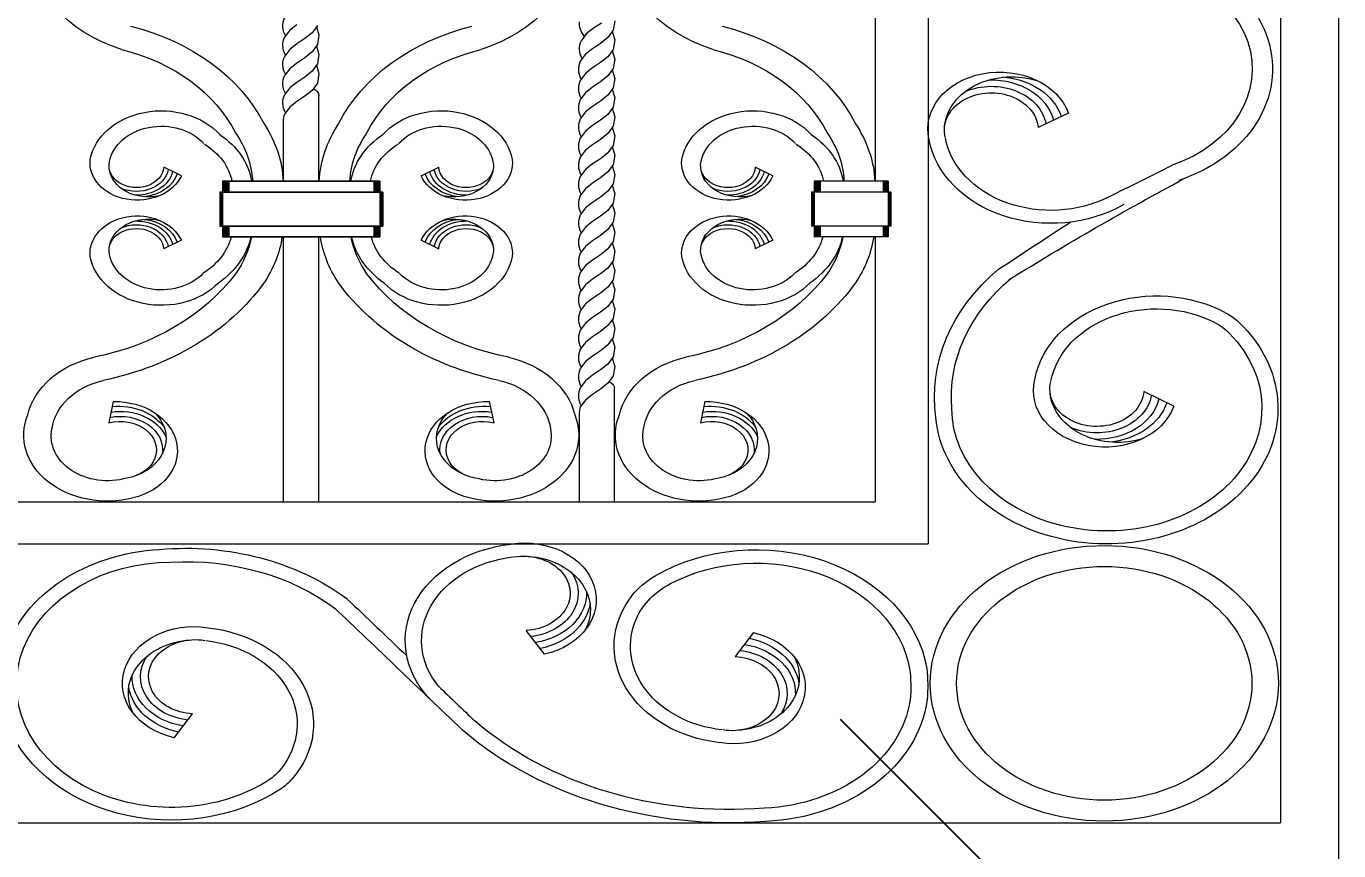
# Model space of a CAD drawing. Header units: inches. Extents: x 16.3 to 32.1, y 12.3 to 22.2.
# Drawn here: x 19.422 to 20.201, y 17.066 to 17.555 of the extents above; entities that cross this region are included whole.
import ezdxf

# ---------------------------------------------------------------- set-up
doc = ezdxf.new("R2010")
doc.units = ezdxf.units.IN
doc.header["$MEASUREMENT"] = 0
doc.styles.get("Standard").update_dxf_attribs({"font": 'arial.ttf'})
doc.dimstyles.get("Standard").update_dxf_attribs({"dimtxt": 0.1, "dimasz": 0.18, "dimexe": 0.18, "dimexo": 0.0625, "dimgap": 0.09, "dimtad": 0, "dimtoh": 1, "dimdec": 4, "dimzin": 0, "dimdsep": 46, "dimtxsty": 'Standard', "dimblk": 'OBLIQUE', "dimcen": 0.09, "dimadec": 0, "dimazin": 0, "dimtfac": 1, "dimtdec": 4, "dimtofl": 0, "dimtmove": 0, "dimatfit": 3, "dimldrblk": 'OBLIQUE', "dimfxl": 1, "dimtolj": 1, "dimtzin": 0, "dimarcsym": 0})

# ---------------------------------------------------------------- blocks, each defined once
blk = doc.blocks.new('_Oblique')
at = {"color": 0, "linetype": 'ByBlock', "lineweight": -2}
blk.add_line((-0.5, -0.5), (0.5, 0.5), dxfattribs=at)
blk = doc.blocks.new('*D2')
at = {"color": 0, "lineweight": -2, "transparency": 16777216}
for p, q in [((20.1381, 18.66304), (17.517, 18.66304)), ((17.697, 18.66304), (17.697, 17.95961)), ((17.697, 16.65912), (17.697, 17.36255)), ((20.1381, 16.65912), (17.517, 16.65912))]:
    blk.add_line(p, q, dxfattribs=at)
at = {"layer": 'Defpoints', "color": 0, "lineweight": 9, "transparency": 16777216}
for p in [(17.697, 18.66304), (20.2006, 18.66304), (20.2006, 16.65912)]:
    blk.add_point(p, dxfattribs=at)
at = {"color": 0, "lineweight": -2, "transparency": 16777216, "xscale": 0.18, "yscale": 0.18, "zscale": 0.18}
for p, rotation in [((17.697, 18.66304), 90), ((17.697, 16.65912), 270)]:
    blk.add_blockref('_Oblique', p, dxfattribs=dict(at, rotation=rotation))
at = {"color": 0, "lineweight": 9, "transparency": 16777216, "insert": (17.697, 17.66108), "char_height": 0.1, "attachment_point": 5, "rotation": 90}
blk.add_mtext('\\A1;2.0039', dxfattribs=at)
blk = doc.blocks.new('*D4')
at = {"color": 0, "lineweight": -2, "transparency": 16777216}
for p, q in [((20.10356, 17.05388), (19.815, 17.05388)), ((19.995, 17.05388), (19.995, 16.69081)), ((20.10356, 16.69081), (19.815, 16.69081)), ((19.995, 16.69081), (19.995, 16.51081)), ((19.995, 16.51081), (19.815, 16.51081))]:
    blk.add_line(p, q, dxfattribs=at)
at = {"layer": 'Defpoints', "color": 0, "lineweight": 9, "transparency": 16777216}
for p in [(20.16606, 17.05388), (19.995, 16.69081), (20.16606, 16.69081)]:
    blk.add_point(p, dxfattribs=at)
at = {"color": 0, "lineweight": -2, "transparency": 16777216, "xscale": 0.18, "yscale": 0.18, "zscale": 0.18}
for p, rotation in [((19.995, 17.05388), 90), ((19.995, 16.69081), 270)]:
    blk.add_blockref('_Oblique', p, dxfattribs=dict(at, rotation=rotation))
at = {"color": 0, "lineweight": 9, "transparency": 16777216, "insert": (19.52708, 16.51081), "char_height": 0.1, "attachment_point": 5}
blk.add_mtext('\\A1;0.3631', dxfattribs=at)

msp = doc.modelspace()

# ---------------------------------------------------------------- linework, layer by layer
at = {"lineweight": 9}
for p, q in [((20.2006, 16.65912), (20.2006, 18.66304)), ((20.2006, 16.65912), (20.2006, 18.66304)), ((19.92555, 17.6204), (19.92555, 17.46318)), ((19.95692, 17.6204), (19.95692, 17.24803)), ((20.16606, 17.6204), (20.16606, 17.08253)), ((19.58239, 17.55596), (19.57813, 17.55268)), ((19.59455, 17.55555), (19.59148, 17.55123)), ((19.59403, 17.55483), (19.59546, 17.54979)), ((19.75841, 17.55384), (19.75415, 17.55055)), ((19.76315, 17.55699), (19.75841, 17.55384)), ((19.77097, 17.55833), (19.77005, 17.5527)), ((19.57813, 17.55268), (19.57522, 17.54878)), ((19.57522, 17.54878), (19.57522, 17.54876)), ((19.58713, 17.54772), (19.58239, 17.54457)), ((19.59148, 17.55123), (19.58713, 17.54772)), ((19.59546, 17.54979), (19.59455, 17.54416)), ((19.75124, 17.54665), (19.75123, 17.54663)), ((19.75415, 17.55055), (19.75124, 17.54665)), ((19.76698, 17.54837), (19.76264, 17.54487)), ((19.77005, 17.5527), (19.76698, 17.54837)), ((19.76954, 17.55198), (19.77097, 17.54694)), ((19.77097, 17.54694), (19.77005, 17.54131)), ((19.57813, 17.54128), (19.57522, 17.53738)), ((19.58239, 17.54457), (19.57813, 17.54128)), ((19.59148, 17.53983), (19.58713, 17.53633)), ((19.59455, 17.54416), (19.59148, 17.53983)), ((19.59403, 17.54343), (19.59546, 17.53839)), ((19.59546, 17.53839), (19.59455, 17.53276)), ((19.75363, 17.53843), (19.75072, 17.53453)), ((19.7579, 17.54172), (19.75363, 17.53843)), ((19.76264, 17.54487), (19.7579, 17.54172)), ((19.77005, 17.54131), (19.76698, 17.53698)), ((19.76954, 17.54058), (19.77097, 17.53554)), ((19.57522, 17.53738), (19.57522, 17.53737)), ((19.58239, 17.53317), (19.57813, 17.52989)), ((19.58713, 17.53633), (19.58239, 17.53317)), ((19.59455, 17.53276), (19.59148, 17.52844)), ((19.59403, 17.53204), (19.59546, 17.527)), ((19.75072, 17.53453), (19.75072, 17.53451)), ((19.7579, 17.53032), (19.75363, 17.52704)), ((19.76264, 17.53348), (19.7579, 17.53032)), ((19.76698, 17.53698), (19.76264, 17.53348)), ((19.77097, 17.53554), (19.77005, 17.52991)), ((19.57813, 17.52989), (19.57522, 17.52599)), ((19.57522, 17.52599), (19.57522, 17.52597)), ((19.58713, 17.52493), (19.58239, 17.52178)), ((19.59148, 17.52844), (19.58713, 17.52493)), ((19.59546, 17.527), (19.59455, 17.52137)), ((19.75363, 17.52704), (19.75072, 17.52314)), ((19.75072, 17.52314), (19.75072, 17.52312)), ((19.76698, 17.52558), (19.76264, 17.52208)), ((19.77005, 17.52991), (19.76698, 17.52558)), ((19.76954, 17.52919), (19.77097, 17.52415)), ((19.77097, 17.52415), (19.77005, 17.51852)), ((19.57813, 17.51849), (19.57522, 17.51459)), ((19.58239, 17.52178), (19.57813, 17.51849)), ((19.59148, 17.51704), (19.58713, 17.51354)), ((19.59455, 17.52137), (19.59148, 17.51704)), ((19.75363, 17.51564), (19.75072, 17.51174)), ((19.7579, 17.51893), (19.75363, 17.51564)), ((19.76264, 17.52208), (19.7579, 17.51893)), ((19.77005, 17.51852), (19.76698, 17.51419)), ((19.76954, 17.51779), (19.77097, 17.51275)), ((19.57522, 17.51459), (19.57522, 17.51458)), ((19.57813, 17.5071), (19.57522, 17.5032)), ((19.58239, 17.51039), (19.57813, 17.5071)), ((19.58713, 17.51354), (19.58239, 17.51039)), ((19.59545, 17.46318), (19.59545, 17.51387)), ((19.75072, 17.51174), (19.75072, 17.51172)), ((19.7579, 17.50753), (19.75363, 17.50425)), ((19.76264, 17.51069), (19.7579, 17.50753)), ((19.76698, 17.51419), (19.76264, 17.51069)), ((19.77005, 17.50712), (19.76698, 17.5028)), ((19.77097, 17.51275), (19.77005, 17.50712)), ((19.57522, 17.5032), (19.57522, 17.50318)), ((19.75363, 17.50425), (19.75072, 17.50035)), ((19.75072, 17.50035), (19.75072, 17.50033)), ((19.76264, 17.49929), (19.7579, 17.49614)), ((19.76698, 17.5028), (19.76264, 17.49929)), ((19.76954, 17.5064), (19.77097, 17.50136)), ((19.77097, 17.50136), (19.77005, 17.49573)), ((20.04015, 17.5036), (20.02226, 17.4949)), ((19.57454, 17.46318), (19.57454, 17.49851)), ((19.75363, 17.49285), (19.75072, 17.48895)), ((19.7579, 17.49614), (19.75363, 17.49285)), ((19.76698, 17.4914), (19.76264, 17.4879)), ((19.77005, 17.49573), (19.76698, 17.4914)), ((19.76954, 17.495), (19.77097, 17.48996)), ((19.75072, 17.48895), (19.75072, 17.48894)), ((19.7579, 17.48474), (19.75363, 17.48146)), ((19.76264, 17.4879), (19.7579, 17.48474)), ((19.77005, 17.48433), (19.76698, 17.48001)), ((19.76954, 17.48361), (19.77097, 17.47857)), ((19.77097, 17.48996), (19.77005, 17.48433)), ((19.75363, 17.48146), (19.75072, 17.47756)), ((19.75072, 17.47756), (19.75072, 17.47754)), ((19.76264, 17.4765), (19.7579, 17.47335)), ((19.76698, 17.48001), (19.76264, 17.4765)), ((19.77097, 17.47857), (19.77005, 17.47294)), ((19.51385, 17.46632), (19.50342, 17.47139)), ((19.65614, 17.46632), (19.66658, 17.47139)), ((19.75363, 17.47006), (19.75072, 17.46616)), ((19.7579, 17.47335), (19.75363, 17.47006)), ((19.76698, 17.46861), (19.76264, 17.46511)), ((19.77005, 17.47294), (19.76698, 17.46861)), ((19.76954, 17.47221), (19.77097, 17.46717)), ((19.86486, 17.46632), (19.85442, 17.47139)), ((19.5383, 17.46318), (19.5383, 17.45673)), ((19.5383, 17.46318), (19.5383, 17.43008)), ((19.5383, 17.46318), (19.5383, 17.45673)), ((19.5383, 17.46318), (19.5383, 17.43008)), ((19.5383, 17.46318), (19.63169, 17.46318)), ((19.63169, 17.46318), (19.5383, 17.46318)), ((19.53912, 17.46318), (19.53912, 17.45673)), ((19.53912, 17.46318), (19.53912, 17.45673)), ((19.53977, 17.46318), (19.53977, 17.45673)), ((19.53977, 17.46318), (19.53977, 17.45673)), ((19.54026, 17.46318), (19.54026, 17.45673)), ((19.54026, 17.46318), (19.54026, 17.45673)), ((19.54066, 17.46318), (19.54066, 17.45673)), ((19.54066, 17.46318), (19.54066, 17.45673)), ((19.54099, 17.46318), (19.54099, 17.45673)), ((19.54099, 17.46318), (19.54099, 17.45673)), ((19.54123, 17.46318), (19.54123, 17.45673)), ((19.54123, 17.46318), (19.54123, 17.45673)), ((19.5414, 17.46318), (19.5414, 17.45673)), ((19.5414, 17.46318), (19.5414, 17.45673)), ((19.54195, 17.46318), (19.54195, 17.45673)), ((19.54195, 17.46318), (19.54195, 17.45673)), ((19.62805, 17.46318), (19.62805, 17.45673)), ((19.62805, 17.46318), (19.62805, 17.45673)), ((19.6286, 17.46318), (19.6286, 17.45673)), ((19.6286, 17.46318), (19.6286, 17.45673)), ((19.62876, 17.46318), (19.62876, 17.45673)), ((19.62876, 17.46318), (19.62876, 17.45673)), ((19.62901, 17.46318), (19.62901, 17.45673)), ((19.62901, 17.46318), (19.62901, 17.45673)), ((19.62933, 17.46318), (19.62933, 17.45673)), ((19.62933, 17.46318), (19.62933, 17.45673)), ((19.62974, 17.46318), (19.62974, 17.45673)), ((19.62974, 17.46318), (19.62974, 17.45673)), ((19.63023, 17.46318), (19.63023, 17.45673)), ((19.63023, 17.46318), (19.63023, 17.45673)), ((19.63088, 17.46318), (19.63088, 17.45673)), ((19.63088, 17.46318), (19.63088, 17.45673)), ((19.63169, 17.46318), (19.63169, 17.43008)), ((19.63169, 17.46318), (19.63169, 17.45673)), ((19.63169, 17.46318), (19.63169, 17.45673)), ((19.63169, 17.46318), (19.63169, 17.43008)), ((19.75072, 17.46616), (19.75072, 17.46615)), ((19.7579, 17.46195), (19.75363, 17.45867)), ((19.76264, 17.46511), (19.7579, 17.46195)), ((19.77005, 17.46154), (19.76698, 17.45722)), ((19.76954, 17.46082), (19.77097, 17.45578)), ((19.77097, 17.46717), (19.77005, 17.46154)), ((19.88931, 17.46318), (19.88931, 17.45673)), ((19.88931, 17.46318), (19.88931, 17.43008)), ((19.93328, 17.46318), (19.88931, 17.46318)), ((19.89012, 17.46318), (19.89012, 17.45673)), ((19.89077, 17.46318), (19.89077, 17.45673)), ((19.89126, 17.46318), (19.89126, 17.45673)), ((19.89167, 17.46318), (19.89167, 17.45673)), ((19.89199, 17.46318), (19.89199, 17.45673)), ((19.89224, 17.46318), (19.89224, 17.45673)), ((19.8924, 17.46318), (19.8924, 17.45673)), ((19.89295, 17.46318), (19.89295, 17.45673)), ((19.93019, 17.46318), (19.93019, 17.45673)), ((19.93035, 17.46318), (19.93035, 17.45673)), ((19.93059, 17.46318), (19.93059, 17.45673)), ((19.93092, 17.46318), (19.93092, 17.45673)), ((19.93133, 17.46318), (19.93133, 17.45673)), ((19.93182, 17.46318), (19.93182, 17.45673)), ((19.93247, 17.46318), (19.93247, 17.45673)), ((19.93328, 17.46318), (19.93328, 17.43008)), ((19.53667, 17.45673), (19.53667, 17.43652)), ((19.53667, 17.45673), (19.53667, 17.43652)), ((19.53667, 17.45673), (19.63332, 17.45673)), ((19.63332, 17.45673), (19.53667, 17.45673)), ((19.53716, 17.45673), (19.53716, 17.43652)), ((19.53716, 17.45673), (19.53716, 17.43652)), ((19.53757, 17.45673), (19.53757, 17.43652)), ((19.53757, 17.45673), (19.53757, 17.43652)), ((19.53789, 17.45673), (19.53789, 17.43652)), ((19.53789, 17.45673), (19.53789, 17.43652)), ((19.53806, 17.45673), (19.53806, 17.43652)), ((19.53806, 17.45673), (19.53806, 17.43652)), ((19.63194, 17.45673), (19.63194, 17.43652)), ((19.63194, 17.45673), (19.63194, 17.43652)), ((19.6321, 17.45673), (19.6321, 17.43652)), ((19.6321, 17.45673), (19.6321, 17.43652)), ((19.63243, 17.45673), (19.63243, 17.43652)), ((19.63243, 17.45673), (19.63243, 17.43652)), ((19.63283, 17.45673), (19.63283, 17.43652)), ((19.63283, 17.45673), (19.63283, 17.43652)), ((19.63332, 17.45673), (19.63332, 17.43652)), ((19.63332, 17.45673), (19.63332, 17.43652)), ((19.75363, 17.45867), (19.75072, 17.45477)), ((19.75072, 17.45477), (19.75072, 17.45475)), ((19.76264, 17.45371), (19.7579, 17.45056)), ((19.76698, 17.45722), (19.76264, 17.45371)), ((19.77097, 17.45578), (19.77005, 17.45015)), ((19.88768, 17.45673), (19.88768, 17.43652)), ((19.93491, 17.45673), (19.88768, 17.45673)), ((19.88817, 17.45673), (19.88817, 17.43652)), ((19.88857, 17.45673), (19.88857, 17.43652)), ((19.8889, 17.45673), (19.8889, 17.43652)), ((19.88906, 17.45673), (19.88906, 17.43652)), ((19.93353, 17.45673), (19.93353, 17.43652)), ((19.93369, 17.45673), (19.93369, 17.43652)), ((19.93401, 17.45673), (19.93401, 17.43652)), ((19.93442, 17.45673), (19.93442, 17.43652)), ((19.93491, 17.45673), (19.93491, 17.43652)), ((19.75363, 17.44727), (19.75072, 17.44337)), ((19.7579, 17.45056), (19.75363, 17.44727)), ((19.76698, 17.44582), (19.76264, 17.44232)), ((19.77005, 17.45015), (19.76698, 17.44582)), ((19.76954, 17.44942), (19.77097, 17.44438)), ((19.75072, 17.44337), (19.75072, 17.44336)), ((19.7579, 17.43916), (19.75363, 17.43588)), ((19.76264, 17.44232), (19.7579, 17.43916)), ((19.77005, 17.43875), (19.76698, 17.43443)), ((19.76954, 17.43803), (19.77097, 17.43299)), ((19.77097, 17.44438), (19.77005, 17.43875)), ((19.53667, 17.43652), (19.63332, 17.43652)), ((19.63332, 17.43652), (19.53667, 17.43652)), ((19.5383, 17.43652), (19.5383, 17.43008)), ((19.5383, 17.43652), (19.5383, 17.43008)), ((19.5383, 17.43008), (19.63169, 17.43008)), ((19.63169, 17.43008), (19.5383, 17.43008)), ((19.53912, 17.43652), (19.53912, 17.43008)), ((19.53912, 17.43652), (19.53912, 17.43008)), ((19.53977, 17.43652), (19.53977, 17.43008)), ((19.53977, 17.43652), (19.53977, 17.43008)), ((19.54026, 17.43652), (19.54026, 17.43008)), ((19.54026, 17.43652), (19.54026, 17.43008)), ((19.54066, 17.43652), (19.54066, 17.43008)), ((19.54066, 17.43652), (19.54066, 17.43008)), ((19.54099, 17.43652), (19.54099, 17.43008)), ((19.54099, 17.43652), (19.54099, 17.43008)), ((19.54123, 17.43652), (19.54123, 17.43008)), ((19.54123, 17.43652), (19.54123, 17.43008)), ((19.5414, 17.43652), (19.5414, 17.43008)), ((19.5414, 17.43652), (19.5414, 17.43008)), ((19.54195, 17.43652), (19.54195, 17.43008)), ((19.54195, 17.43652), (19.54195, 17.43008)), ((19.57454, 17.27285), (19.57454, 17.43008)), ((19.57454, 17.27285), (19.57454, 17.43008)), ((19.59545, 17.27285), (19.59545, 17.43008)), ((19.59545, 17.27285), (19.59545, 17.43008)), ((19.62805, 17.43652), (19.62805, 17.43008)), ((19.62805, 17.43652), (19.62805, 17.43008)), ((19.6286, 17.43652), (19.6286, 17.43008)), ((19.6286, 17.43652), (19.6286, 17.43008)), ((19.62876, 17.43652), (19.62876, 17.43008)), ((19.62876, 17.43652), (19.62876, 17.43008)), ((19.62901, 17.43652), (19.62901, 17.43008)), ((19.62901, 17.43652), (19.62901, 17.43008)), ((19.62933, 17.43652), (19.62933, 17.43008)), ((19.62933, 17.43652), (19.62933, 17.43008)), ((19.62974, 17.43652), (19.62974, 17.43008)), ((19.62974, 17.43652), (19.62974, 17.43008)), ((19.63023, 17.43652), (19.63023, 17.43008)), ((19.63023, 17.43652), (19.63023, 17.43008)), ((19.63088, 17.43652), (19.63088, 17.43008)), ((19.63088, 17.43652), (19.63088, 17.43008)), ((19.63169, 17.43652), (19.63169, 17.43008)), ((19.63169, 17.43652), (19.63169, 17.43008)), ((19.75363, 17.43588), (19.75072, 17.43198)), ((19.75072, 17.43198), (19.75072, 17.43196)), ((19.76264, 17.43092), (19.7579, 17.42777)), ((19.76698, 17.43443), (19.76264, 17.43092)), ((19.77097, 17.43299), (19.77005, 17.42736)), ((19.93491, 17.43652), (19.88768, 17.43652)), ((19.88931, 17.43652), (19.88931, 17.43008)), ((19.93328, 17.43008), (19.88931, 17.43008)), ((19.89012, 17.43652), (19.89012, 17.43008)), ((19.89077, 17.43652), (19.89077, 17.43008)), ((19.89126, 17.43652), (19.89126, 17.43008)), ((19.89167, 17.43652), (19.89167, 17.43008)), ((19.89199, 17.43652), (19.89199, 17.43008)), ((19.89224, 17.43652), (19.89224, 17.43008)), ((19.8924, 17.43652), (19.8924, 17.43008)), ((19.89295, 17.43652), (19.89295, 17.43008)), ((19.92555, 17.43008), (19.92555, 17.27285)), ((19.93019, 17.43652), (19.93019, 17.43008)), ((19.93035, 17.43652), (19.93035, 17.43008)), ((19.93059, 17.43652), (19.93059, 17.43008)), ((19.93092, 17.43652), (19.93092, 17.43008)), ((19.93133, 17.43652), (19.93133, 17.43008)), ((19.93182, 17.43652), (19.93182, 17.43008)), ((19.93247, 17.43652), (19.93247, 17.43008)), ((19.51385, 17.42809), (19.50342, 17.42302)), ((19.65614, 17.42809), (19.66658, 17.42302)), ((19.75363, 17.42448), (19.75072, 17.42058)), ((19.7579, 17.42777), (19.75363, 17.42448)), ((19.76698, 17.42303), (19.76264, 17.41953)), ((19.77005, 17.42736), (19.76698, 17.42303)), ((19.76954, 17.42663), (19.77097, 17.42159)), ((19.77097, 17.42159), (19.77005, 17.41596)), ((19.86486, 17.42809), (19.85442, 17.42302)), ((19.75072, 17.42058), (19.75072, 17.42057)), ((19.7579, 17.41638), (19.75363, 17.41309)), ((19.76264, 17.41953), (19.7579, 17.41638)), ((19.77005, 17.41596), (19.76698, 17.41164)), ((19.76954, 17.41524), (19.77097, 17.4102)), ((19.75363, 17.41309), (19.75072, 17.40919)), ((19.75072, 17.40919), (19.75072, 17.40917)), ((19.76264, 17.40814), (19.7579, 17.40498)), ((19.76698, 17.41164), (19.76264, 17.40814)), ((19.77097, 17.4102), (19.77005, 17.40457)), ((19.75363, 17.40169), (19.75072, 17.39779)), ((19.7579, 17.40498), (19.75363, 17.40169)), ((19.76698, 17.40024), (19.76264, 17.39674)), ((19.77005, 17.40457), (19.76698, 17.40024)), ((19.76954, 17.40384), (19.77097, 17.3988)), ((19.77097, 17.3988), (19.77005, 17.39317)), ((19.75072, 17.39779), (19.75072, 17.39778)), ((19.75363, 17.3903), (19.75072, 17.3864)), ((19.7579, 17.39359), (19.75363, 17.3903)), ((19.76264, 17.39674), (19.7579, 17.39359)), ((19.77005, 17.39317), (19.76698, 17.38885)), ((19.76954, 17.39245), (19.77097, 17.38741)), ((19.75072, 17.3864), (19.75072, 17.38638)), ((19.76264, 17.38535), (19.7579, 17.38219)), ((19.76698, 17.38885), (19.76264, 17.38535)), ((19.77097, 17.38741), (19.77005, 17.38178)), ((19.75363, 17.3789), (19.75072, 17.375)), ((19.75072, 17.375), (19.75072, 17.37499)), ((19.7579, 17.38219), (19.75363, 17.3789)), ((19.76698, 17.37745), (19.76264, 17.37395)), ((19.77005, 17.38178), (19.76698, 17.37745)), ((19.76954, 17.38105), (19.77097, 17.37601)), ((19.77097, 17.37601), (19.77005, 17.37038)), ((19.75363, 17.36751), (19.75072, 17.36361)), ((19.7579, 17.3708), (19.75363, 17.36751)), ((19.76264, 17.37395), (19.7579, 17.3708)), ((19.77005, 17.37038), (19.76698, 17.36606)), ((19.76954, 17.36966), (19.77097, 17.36462)), ((19.75072, 17.36361), (19.75072, 17.36359)), ((19.7579, 17.3594), (19.75363, 17.35611)), ((19.76264, 17.36256), (19.7579, 17.3594)), ((19.76698, 17.36606), (19.76264, 17.36256)), ((19.77005, 17.35899), (19.76698, 17.35466)), ((19.77097, 17.36462), (19.77005, 17.35899)), ((19.75363, 17.35611), (19.75072, 17.35221)), ((19.75072, 17.35221), (19.75072, 17.3522)), ((19.76264, 17.35116), (19.7579, 17.34801)), ((19.76698, 17.35466), (19.76264, 17.35116)), ((19.76954, 17.35826), (19.77097, 17.35322)), ((19.77097, 17.35322), (19.77005, 17.34759)), ((19.75363, 17.34472), (19.75072, 17.34082)), ((19.7579, 17.34801), (19.75363, 17.34472)), ((19.77005, 17.34759), (19.76698, 17.34327)), ((19.75072, 17.34082), (19.75072, 17.3408)), ((19.7579, 17.33661), (19.75363, 17.33332)), ((19.76264, 17.33977), (19.7579, 17.33661)), ((19.76698, 17.34327), (19.76264, 17.33977)), ((19.77096, 17.27285), (19.77096, 17.3401)), ((20.10278, 17.32965), (20.08488, 17.33834)), ((19.47347, 17.33242), (19.47079, 17.31981)), ((19.69652, 17.33242), (19.6992, 17.31981)), ((19.75363, 17.33332), (19.75072, 17.32942)), ((19.75072, 17.32942), (19.75072, 17.32941)), ((19.82448, 17.33242), (19.8218, 17.31981)), ((19.75004, 17.27285), (19.75004, 17.32473)), ((18.89344, 17.27285), (19.92555, 17.27285)), ((18.86207, 17.24803), (19.95692, 17.24803)), ((19.72939, 17.18251), (19.7184, 17.19667)), ((19.85336, 17.19536), (19.84237, 17.1812)), ((19.50957, 17.13296), (19.52056, 17.14712)), ((18.75523, 17.08253), (20.16606, 17.08253))]:
    msp.add_line(p, q, dxfattribs=at)
at = {"lineweight": 9, "extrusion": (0, 0, -1)}
for centre, major_axis, start_param, end_param in [((19.51015, 17.60519), (0.08676, 0), 1.946654, 3.122047), ((19.65985, 17.60519), (-0.08676, 0), 3.161138, 4.336531), ((19.86115, 17.60519), (-0.08676, 0), -1.194939, -0.019545), ((20.07076, 17.52974), (-0.09056, 0), 1.467034, 4.316061), ((20.07073, 17.52973), (0.07853, 0), 4.598974, 7.446827), ((19.44637, 17.46024), (-0.12551, 0), 1.872886, 2.761174), ((19.59221, 17.5552), (-0.01812, 0), -0.418478, 0.356149), ((19.72363, 17.46024), (0.12551, 0), 3.522011, 4.4103), ((19.76722, 17.55686), (0.01721, 0), 2.535729, 3.203825), ((19.79737, 17.46024), (-0.12551, 0), 1.872886, 2.761174), ((19.59221, 17.5438), (-0.01812, 0), -0.418478, 0.356149), ((19.76823, 17.54167), (0.01812, 0), 2.723114, 3.497742), ((19.44637, 17.46024), (0.10733, 0), -1.268707, -0.380418), ((19.72363, 17.46024), (-0.10733, 0), 0.380418, 1.268707), ((19.79737, 17.46024), (0.10733, 0), -1.268707, -0.380418), ((19.59221, 17.53241), (-0.01812, 0), -0.418478, 0.356149), ((19.76772, 17.52955), (-0.01812, 0), -0.418478, 0.356149), ((19.99932, 17.49424), (0.04251, 0), 2.945419, 6.001244), ((19.59221, 17.52101), (-0.01812, 0), -0.418478, 0.356149), ((19.76772, 17.51816), (-0.01812, 0), -0.418478, 0.356149), ((20.00664, 17.49343), (0.04001, 0), 3.222533, 5.109299), ((19.99445, 17.49354), (-0.03757, 0), 1.537028, 2.946547), ((19.99711, 17.49341), (0.04015, 0), -1.440537, -0.258804), ((19.58898, 17.51354), (0.00649, 0), -1.056819, -0.064307), ((19.99445, 17.49354), (0.02786, 0), 2.942465, 6.221198), ((19.99445, 17.49354), (-0.03271, 0), 1.082368, 3.002244), ((19.50196, 17.47123), (0.04258, 0), 3.284716, 5.66399), ((19.59221, 17.50962), (-0.01812, 0), -0.418478, 0.356149), ((19.66803, 17.47123), (0.04258, 0), 3.760788, 6.140062), ((19.76772, 17.50676), (-0.01812, 0), -0.418478, 0.356149), ((19.85297, 17.47123), (-0.04258, 0), 0.143123, 2.522398), ((19.59889, 17.49866), (0.02436, 0), 3.133545, 3.378221), ((19.76772, 17.49537), (-0.01812, 0), -0.418478, 0.356149), ((19.50196, 17.47123), (0.03101, 0), 3.284716, 5.66399), ((19.47364, 17.46037), (-0.08255, 0), 2.639948, 3.098576), ((19.47411, 17.46027), (-0.10026, 0), 2.658604, 3.104981), ((19.69589, 17.46027), (-0.10026, 0), 0.036611, 0.482989), ((19.69635, 17.46037), (0.08255, 0), 3.184609, 3.643237), ((19.66803, 17.47123), (-0.03101, 0), 0.619195, 2.998469), ((19.85297, 17.47123), (-0.03101, 0), 0.143123, 2.522398), ((19.82465, 17.46037), (-0.08255, 0), 2.639948, 3.098576), ((19.82511, 17.46027), (0.10026, 0), -0.482989, -0.036611), ((19.5009, 17.4579), (-0.04351, 0), 2.231024, 2.98765), ((19.50107, 17.45771), (0.05489, 0), -0.865728, -0.126108), ((19.66893, 17.45771), (-0.05489, 0), 0.126108, 0.865728), ((19.6691, 17.4579), (-0.04351, 0), 0.153942, 0.910569), ((19.76772, 17.48398), (-0.01812, 0), -0.418478, 0.356149), ((19.8519, 17.4579), (0.04351, 0), -0.910569, -0.153942), ((19.85207, 17.45771), (0.05489, 0), -0.865728, -0.126108), ((20.02988, 17.49592), (-0.07301, 0), 4.080634, 6.140062), ((20.02988, 17.49592), (-0.0633, 0), 4.141052, 6.140062), ((19.48764, 17.47398), (0.02795, 0), 0.353764, 3.23469), ((19.68236, 17.47398), (0.02795, 0), -0.093098, 2.787829), ((19.76772, 17.47258), (-0.01812, 0), -0.418478, 0.356149), ((19.83864, 17.47398), (-0.02795, 0), 3.495356, 6.376283), ((19.4872, 17.47219), (-0.01625, 0), 3.20358, 6.482313), ((19.49431, 17.47225), (-0.02334, 0), 4.422247, 6.202245), ((19.4872, 17.47219), (-0.01908, 0), 3.280941, 5.200817), ((19.4872, 17.47219), (0.02191, 0), 0.195046, 1.604564), ((19.6828, 17.47219), (-0.02191, 0), 4.678621, 6.08814), ((19.6828, 17.47219), (0.01908, 0), 1.082368, 3.002244), ((19.6828, 17.47219), (0.01625, 0), -0.199128, 3.079605), ((19.67568, 17.47225), (-0.02334, 0), 3.222533, 5.002531), ((19.8382, 17.47219), (0.01625, 0), 0.061988, 3.34072), ((19.84532, 17.47225), (-0.02334, 0), 4.422247, 6.202245), ((19.8382, 17.47219), (-0.01908, 0), 3.280941, 5.200817), ((19.8382, 17.47219), (-0.02191, 0), 3.336638, 4.746157), ((82.33925, -60.42308), (-116.46342, 0), 1.006622, 1.007005), ((19.48875, 17.47226), (0.02342, 0), 0.258804, 1.440537), ((19.68125, 17.47226), (-0.02342, 0), -1.440537, -0.258804), ((19.76772, 17.46119), (-0.01812, 0), -0.418478, 0.356149), ((19.83975, 17.47226), (-0.02342, 0), 3.400397, 4.58213), ((21.08986, 16.31415), (-1.75393, 0), 0.904018, 0.977486), ((19.76772, 17.44979), (-0.01812, 0), -0.418478, 0.356149), ((19.48764, 17.42043), (0.02795, 0), 3.048495, 5.929422), ((19.49431, 17.42216), (-0.02334, 0), 0.08094, 1.860939), ((19.4872, 17.42222), (0.01908, 0), 4.223961, 6.143837), ((19.4872, 17.42222), (-0.02191, 0), 1.537028, 2.946547), ((19.48875, 17.42214), (0.02342, 0), -1.440537, -0.258804), ((19.68236, 17.42043), (-0.02795, 0), 0.353764, 3.23469), ((19.68125, 17.42214), (-0.02342, 0), 0.258804, 1.440537), ((19.6828, 17.42222), (0.02191, 0), 3.336638, 4.746157), ((19.6828, 17.42222), (-0.01908, 0), 0.139349, 2.059224), ((19.67568, 17.42216), (0.02334, 0), 4.422247, 6.202245), ((19.76772, 17.4384), (0.01812, 0), 2.723114, 3.497742), ((19.83864, 17.42043), (0.02795, 0), 3.048495, 5.929422), ((19.84532, 17.42216), (-0.02334, 0), 0.08094, 1.860939), ((19.8382, 17.42222), (-0.01908, 0), 1.082368, 3.002244), ((19.8382, 17.42222), (-0.02191, 0), 1.537028, 2.946547), ((19.83975, 17.42214), (-0.02342, 0), 1.701055, 2.882789), ((62.54726, -23.16206), (66.62819, 0), 4.019716, 4.020547), ((19.4872, 17.42222), (0.01625, 0), 2.942465, 6.221198), ((19.49695, 17.43772), (0.04748, 0), 0.204977, 0.889379), ((19.49672, 17.43797), (-0.05926, 0), 3.31084, 3.991884), ((19.47582, 17.43924), (-0.08041, 0), 3.286198, 3.650747), ((19.47466, 17.43966), (-0.09973, 0), 3.263391, 3.626348), ((19.69533, 17.43966), (0.09973, 0), 2.656837, 3.019794), ((19.69418, 17.43924), (0.08041, 0), 2.632438, 2.996987), ((19.67328, 17.43797), (-0.05926, 0), -0.850292, -0.169247), ((19.67304, 17.43772), (0.04748, 0), 2.252214, 2.936616), ((19.6828, 17.42222), (0.01625, 0), 3.20358, 6.482313), ((19.76772, 17.427), (-0.01812, 0), -0.418478, 0.356149), ((19.8382, 17.42222), (0.01625, 0), 2.942465, 6.221198), ((19.84796, 17.43772), (-0.04748, 0), 3.346569, 4.030972), ((19.84772, 17.43797), (0.05926, 0), 0.169247, 0.850292), ((19.82682, 17.43924), (0.08041, 0), 0.144605, 0.509155), ((19.82567, 17.43966), (0.09973, 0), 0.121798, 0.484756), ((19.50196, 17.42318), (0.04258, 0), 0.651749, 2.998469), ((19.50196, 17.42318), (0.03101, 0), 0.651749, 2.998469), ((19.66803, 17.42318), (0.04258, 0), 0.143123, 2.489844), ((19.66803, 17.42318), (0.03101, 0), 0.143123, 2.489844), ((19.76772, 17.41561), (-0.01812, 0), -0.418478, 0.356149), ((19.85297, 17.42318), (-0.04258, 0), 3.793341, 6.140062), ((19.85297, 17.42318), (-0.03101, 0), 3.793341, 6.140062), ((19.42846, 17.46364), (-0.13683, 0), 3.678749, 4.464063), ((19.74153, 17.46364), (-0.13683, 0), -1.32247, -0.537156), ((19.76772, 17.40421), (-0.01812, 0), -0.418478, 0.356149), ((19.77947, 17.46364), (0.13683, 0), 0.537156, 1.32247), ((20.10016, 17.33519), (-0.13945, 0), -0.111455, 0.756235), ((20.10016, 17.33519), (-0.13945, 0), -0.111455, 0.756235), ((19.42851, 17.46329), (-0.15455, 0), 3.658147, 4.457376), ((19.74148, 17.46329), (0.15455, 0), 1.82581, 2.625039), ((19.76772, 17.39282), (-0.01812, 0), -0.418478, 0.356149), ((19.77952, 17.46329), (0.15455, 0), 0.516554, 1.315783), ((20.10016, 17.33519), (-0.12941, 0), -0.0686, 0.756235), ((20.0925, 17.33733), (-0.07301, 0), 0.143123, 2.172851), ((19.76772, 17.38142), (-0.01812, 0), -0.418478, 0.356149), ((20.0925, 17.33733), (0.0633, 0), 3.284716, 5.283454), ((20.11334, 17.36132), (0.03622, 0), -0.968741, -0.690765), ((19.76772, 17.37003), (0.01812, 0), 2.723114, 3.497742), ((20.06295, 17.32836), (0.1016, 0), -0.690765, 3.073806), ((20.10714, 17.35536), (0.03622, 0), -0.999731, -0.657172), ((20.06301, 17.32841), (-0.09196, 0), 2.484421, 6.279803), ((19.76772, 17.35863), (-0.01812, 0), -0.418478, 0.356149), ((19.47722, 17.31647), (0.05544, 0), 3.328465, 4.435986), ((19.69277, 17.31647), (-0.05544, 0), 1.847199, 2.95472), ((19.76772, 17.34724), (-0.01812, 0), -0.418478, 0.356149), ((19.82823, 17.31647), (0.05544, 0), 3.328465, 4.435986), ((19.47916, 17.31279), (0.04228, 0), 3.245209, 4.432971), ((19.69083, 17.31279), (0.04228, 0), -1.291378, -0.103616), ((19.76448, 17.33977), (0.00649, 0), -1.056819, -0.064307), ((19.83017, 17.31279), (-0.04228, 0), 0.103616, 1.291378), ((20.06194, 17.33901), (0.04251, 0), 0.281942, 3.337766), ((20.05707, 17.33971), (0.02786, 0), 0.061988, 3.34072), ((19.76772, 17.33584), (0.01812, 0), 2.723114, 3.497742), ((20.06927, 17.33981), (0.04001, 0), 1.173886, 3.060652), ((20.05707, 17.33971), (-0.03271, 0), 3.280941, 5.200817), ((19.47758, 17.30371), (-0.02892, 0), 1.381869, 2.791388), ((19.4767, 17.30517), (-0.03091, 0), 1.445628, 2.627361), ((19.47459, 17.30324), (-0.03689, 0), 1.540588, 4.421514), ((19.69541, 17.30324), (0.03689, 0), 1.861671, 4.742598), ((19.69242, 17.30371), (0.02892, 0), 3.491797, 4.901316), ((19.6933, 17.30517), (0.03091, 0), 3.655824, 4.837557), ((19.7744, 17.32489), (0.02436, 0), 3.133545, 3.378221), ((19.82859, 17.30371), (-0.02892, 0), 1.381869, 2.791388), ((19.8277, 17.30517), (-0.03091, 0), 1.445628, 2.627361), ((19.82559, 17.30324), (-0.03689, 0), 1.540588, 4.421514), ((20.05707, 17.33971), (0.03757, 0), 0.195046, 1.604564), ((20.05973, 17.33984), (0.04015, 0), 0.258804, 1.440537), ((19.46988, 17.31256), (-0.04953, 0), 4.398591, 6.595978), ((19.47758, 17.30371), (-0.02145, 0), 1.248812, 4.527544), ((19.47758, 17.30371), (0.02519, 0), 4.467765, 6.387641), ((19.47397, 17.31056), (-0.03081, 0), 2.467478, 4.247476), ((19.69603, 17.31056), (-0.03081, 0), -1.105883, 0.674115), ((19.69242, 17.30371), (0.02519, 0), 3.037137, 4.957013), ((19.69242, 17.30371), (0.02145, 0), 1.755641, 5.034374), ((19.70012, 17.31256), (0.04953, 0), -0.312792, 1.884594), ((19.82088, 17.31256), (0.04953, 0), 1.256999, 3.454385), ((19.82859, 17.30371), (-0.02145, 0), 1.248812, 4.527544), ((19.82859, 17.30371), (-0.02519, 0), 1.326173, 3.246048), ((19.82497, 17.31056), (0.03081, 0), -0.674115, 1.105883), ((19.47012, 17.31192), (0.03347, 0), 1.223256, 3.305841), ((19.69987, 17.31192), (-0.03347, 0), 2.977345, 5.05993), ((19.82113, 17.31192), (0.03347, 0), 1.223256, 3.305841), ((19.71756, 17.21483), (-0.04251, 0), 1.374623, 4.430447), ((19.50794, 17.16447), (0.1016, 0), 3.391607, 4.644603), ((19.51656, 17.13503), (0.13945, 0), 4.600934, 5.468624), ((19.51656, 17.13503), (0.13945, 0), 4.600934, 5.468624), ((19.71969, 17.19064), (0.07301, 0), 2.509838, 4.569266), ((19.85499, 17.16384), (0.10193, 0), 4.083576, 6.15617), ((20.06149, 17.16528), (-0.10331, 0), 3.141593, 9.424778), ((19.508, 17.16442), (-0.09196, 0), 4.055217, 7.8506), ((19.51656, 17.13503), (-0.12941, 0), 1.502197, 2.327031), ((19.71969, 17.19064), (-0.0633, 0), -0.571337, 1.427673), ((19.71668, 17.21868), (0.02786, 0), 4.513261, 7.791994), ((19.71655, 17.20903), (-0.04001, 0), 1.651737, 3.538503), ((19.85499, 17.16384), (0.09189, 0), 4.126029, 6.142211), ((20.06149, 17.16528), (-0.08762, 0), 3.141593, 9.424778), ((19.71668, 17.21868), (-0.03271, 0), 2.653165, 4.57304), ((19.82549, 17.19594), (0.05176, 0), 3.686389, 4.083576), ((19.71668, 17.21868), (0.03757, 0), -0.033768, 1.375751), ((19.83279, 17.19029), (0.05176, 0), 3.483458, 4.126029), ((-31.66092, -16.45379), (66.62819, 0), -0.692673, -0.691842), ((19.71652, 17.21657), (0.04015, 0), 0.130259, 1.311992), ((19.84366, 17.18723), (-0.07301, 0), -1.427673, 0.544796), ((-31.66092, -16.45379), (66.61815, 0), -0.692673, -0.690892), ((19.84366, 17.18723), (0.0633, 0), 1.71392, 3.483458), ((19.5214, 17.16527), (-0.04251, 0), -1.288855, 1.76697), ((19.51927, 17.14108), (0.07301, 0), -1.427673, 0.602055), ((19.84153, 17.16305), (0.04251, 0), -1.288855, 1.76697), ((19.52241, 17.15947), (0.04001, 0), 2.744683, 4.631449), ((19.52228, 17.16912), (0.02786, 0), 1.632784, 4.911517), ((19.51927, 17.14108), (-0.0633, 0), 1.71392, 3.712657), ((19.84065, 17.15919), (-0.03757, 0), 1.765842, 3.175361), ((19.84049, 17.1613), (0.04015, 0), -1.311992, -0.130259), ((19.52228, 17.16912), (-0.03271, 0), -1.431448, 0.488428), ((19.84065, 17.15919), (-0.02786, 0), 1.632784, 4.911517), ((19.84052, 17.16884), (0.04001, 0), -0.39691, 1.489856), ((19.84065, 17.15919), (0.03271, 0), -1.431448, 0.488428), ((19.81764, 17.16343), (0.12903, 0), -0.104256, 0.076593), ((19.81538, 17.16345), (0.14136, 0), -0.094971, 0.07007), ((19.52228, 17.16912), (0.03757, 0), 1.765842, 3.175361), ((19.52244, 17.16702), (0.04015, 0), 1.8296, 3.011334), ((-31.66092, -16.45379), (-66.62819, 0), 2.450194, 2.450701), ((19.85499, 17.16384), (0.09189, 0), 0.113311, 1.518719), ((19.85499, 17.16384), (0.10193, 0), 0.102114, 1.516312), ((19.50794, 17.16447), (-0.1016, 0), 4.021624, 6.033171), ((19.83921, 17.25296), (0.20542, 0), 1.470508, 2.398395), ((19.83921, 17.25296), (-0.21545, 0), 4.613208, 5.539988), ((19.54205, 17.1295), (-0.03622, 0), 3.712657, 4.055217), ((19.54959, 17.1246), (-0.03622, 0), 3.743648, 4.021624)]:
    msp.add_ellipse(centre, major_axis=major_axis, ratio=0.79131, start_param=start_param, end_param=end_param, dxfattribs=at)

# ---------------------------------------------------------------- dimensions: what is measured, and where the dimension line sits
at = {"color": 41, "lineweight": 9, "true_color": 0xf4ee51}
for base, p1, p2, picture, middle in [((17.697, 18.66304), (20.2006, 16.65912), (20.2006, 18.66304), '*D2', (17.697, 17.66108)), ((19.995, 16.69081), (20.16606, 17.05388), (20.16606, 16.69081), '*D4', (19.52708, 16.51081))]:
    dim = msp.add_linear_dim(base=base, p1=p1, p2=p2, angle=90, dimstyle='Standard', dxfattribs=at)
    dim.commit()
    dim.dimension.update_dxf_attribs({"geometry": picture, "text_midpoint": middle})

doc.saveas('drawing.dxf')
